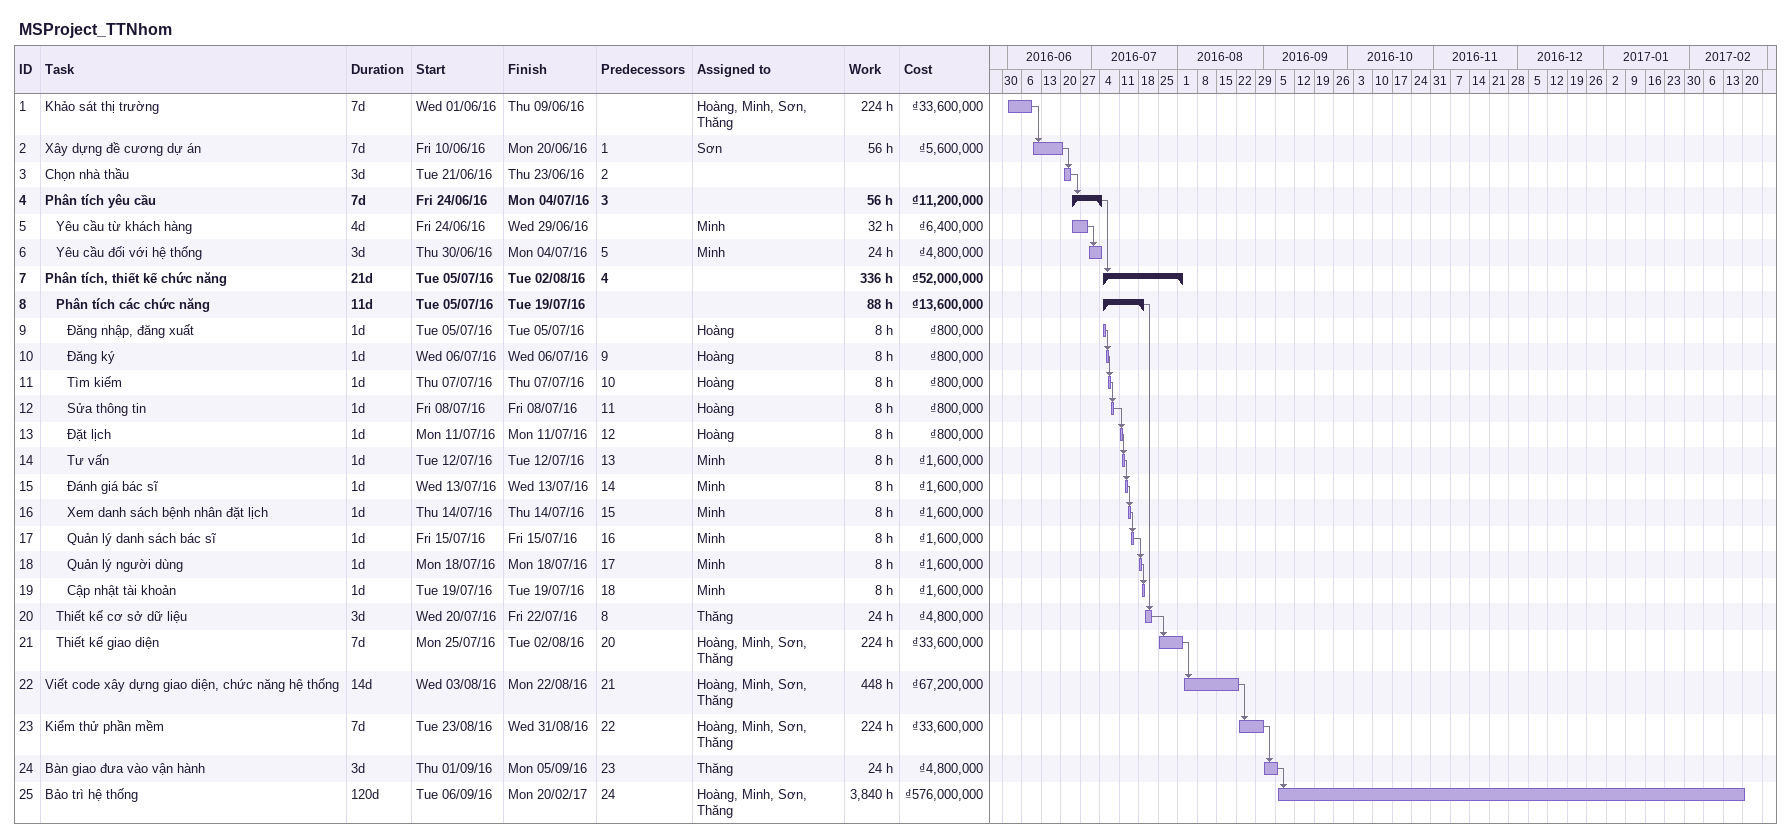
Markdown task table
MSProject_TTNhom

| ID | Level | Task | Duration | Start | Finish | Predecessors | Resources | Work (h) | Cost (₫) |
|---|---|---|---|---|---|---|---|---|---|
| 1 | 1 | Khảo sát thị trường | 7d | 2016-06-01 | 2016-06-09 |  | Hoàng, Minh, Sơn, Thăng | 224 | 33600000 |
| 2 | 1 | Xây dựng đề cương dự án | 7d | 2016-06-10 | 2016-06-20 | 1 | Sơn | 56 | 5600000 |
| 3 | 1 | Chọn nhà thầu | 3d | 2016-06-21 | 2016-06-23 | 2 |  |  |  |
| 4 | 1 | **Phân tích yêu cầu** | 7d | 2016-06-24 | 2016-07-04 | 3 |  | 56 | 11200000 |
| 5 | 2 | Yêu cầu từ khách hàng | 4d | 2016-06-24 | 2016-06-29 |  | Minh | 32 | 6400000 |
| 6 | 2 | Yêu cầu đối với hệ thống | 3d | 2016-06-30 | 2016-07-04 | 5 | Minh | 24 | 4800000 |
| 7 | 1 | **Phân tích, thiết kế chức năng** | 21d | 2016-07-05 | 2016-08-02 | 4 |  | 336 | 52000000 |
| 8 | 2 | **Phân tích các chức năng** | 11d | 2016-07-05 | 2016-07-19 |  |  | 88 | 13600000 |
| 9 | 3 | Đăng nhập, đăng xuất | 1d | 2016-07-05 | 2016-07-05 |  | Hoàng | 8 | 800000 |
| 10 | 3 | Đăng ký | 1d | 2016-07-06 | 2016-07-06 | 9 | Hoàng | 8 | 800000 |
| 11 | 3 | Tìm kiếm | 1d | 2016-07-07 | 2016-07-07 | 10 | Hoàng | 8 | 800000 |
| 12 | 3 | Sửa thông tin | 1d | 2016-07-08 | 2016-07-08 | 11 | Hoàng | 8 | 800000 |
| 13 | 3 | Đặt lịch | 1d | 2016-07-11 | 2016-07-11 | 12 | Hoàng | 8 | 800000 |
| 14 | 3 | Tư vấn | 1d | 2016-07-12 | 2016-07-12 | 13 | Minh | 8 | 1600000 |
| 15 | 3 | Đánh giá bác sĩ | 1d | 2016-07-13 | 2016-07-13 | 14 | Minh | 8 | 1600000 |
| 16 | 3 | Xem danh sách bệnh nhân đặt lịch | 1d | 2016-07-14 | 2016-07-14 | 15 | Minh | 8 | 1600000 |
| 17 | 3 | Quản lý danh sách bác sĩ | 1d | 2016-07-15 | 2016-07-15 | 16 | Minh | 8 | 1600000 |
| 18 | 3 | Quản lý người dùng | 1d | 2016-07-18 | 2016-07-18 | 17 | Minh | 8 | 1600000 |
| 19 | 3 | Cập nhật tài khoản | 1d | 2016-07-19 | 2016-07-19 | 18 | Minh | 8 | 1600000 |
| 20 | 2 | Thiết kế cơ sở dữ liệu | 3d | 2016-07-20 | 2016-07-22 | 8 | Thăng | 24 | 4800000 |
| 21 | 2 | Thiết kế giao diện | 7d | 2016-07-25 | 2016-08-02 | 20 | Hoàng, Minh, Sơn, Thăng | 224 | 33600000 |
| 22 | 1 | Viết code xây dựng giao diện, chức năng hệ thống | 14d | 2016-08-03 | 2016-08-22 | 21 | Hoàng, Minh, Sơn, Thăng | 448 | 67200000 |
| 23 | 1 | Kiểm thử phần mềm | 7d | 2016-08-23 | 2016-08-31 | 22 | Hoàng, Minh, Sơn, Thăng | 224 | 33600000 |
| 24 | 1 | Bàn giao đưa vào vận hành | 3d | 2016-09-01 | 2016-09-05 | 23 | Thăng | 24 | 4800000 |
| 25 | 1 | Bảo trì hệ thống | 120d | 2016-09-06 | 2017-02-20 | 24 | Hoàng, Minh, Sơn, Thăng | 3840 | 576000000 |
